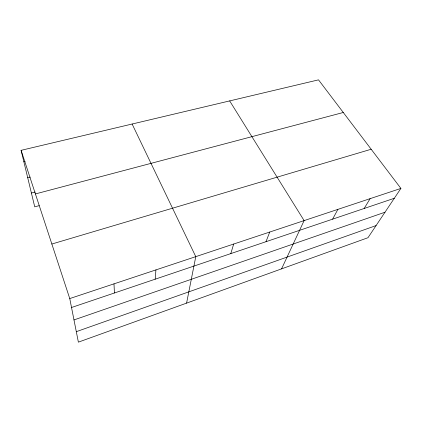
<?xml version="1.0" encoding="UTF-8"?>
<svg xmlns="http://www.w3.org/2000/svg" width="422" height="422" viewBox="0 0 422 422"><rect width="100%" height="100%" fill="white"/><g stroke="black" fill="none" stroke-linecap="round" stroke-linejoin="round"><path stroke-width="0.63" d="M155.164 279.2L155.94 269.901M186.587 303.128L195.782 256.645L132.123 124.026M230.813 253.601L233.667 244.043M265.992 241.695L269.732 232.047M281.553 268.877L304.114 220.606L229.668 100.905M332.599 219.16L337.895 209.37M364.144 208.484L370.12 198.651M400.9 188.412L367.973 237.713L78.381 342.147L69.757 298.57L21.1 150.332L318.515 79.853L400.9 188.412L69.757 298.57M76.308 331.671L376.065 225.591M73.987 319.934L385.001 212.219M71.524 307.501L394.312 198.277M51.853 244.027L371.181 149.246M39.172 205.646L34.736 206.849L21.1 150.332M35.411 193.941L343.281 112.489M31.402 193.028L35.2 192.026M27.704 177.72L30.247 177.071M23.843 161.705L25.12 161.394M113.993 283.858L114.42 292.984"/></g></svg>
